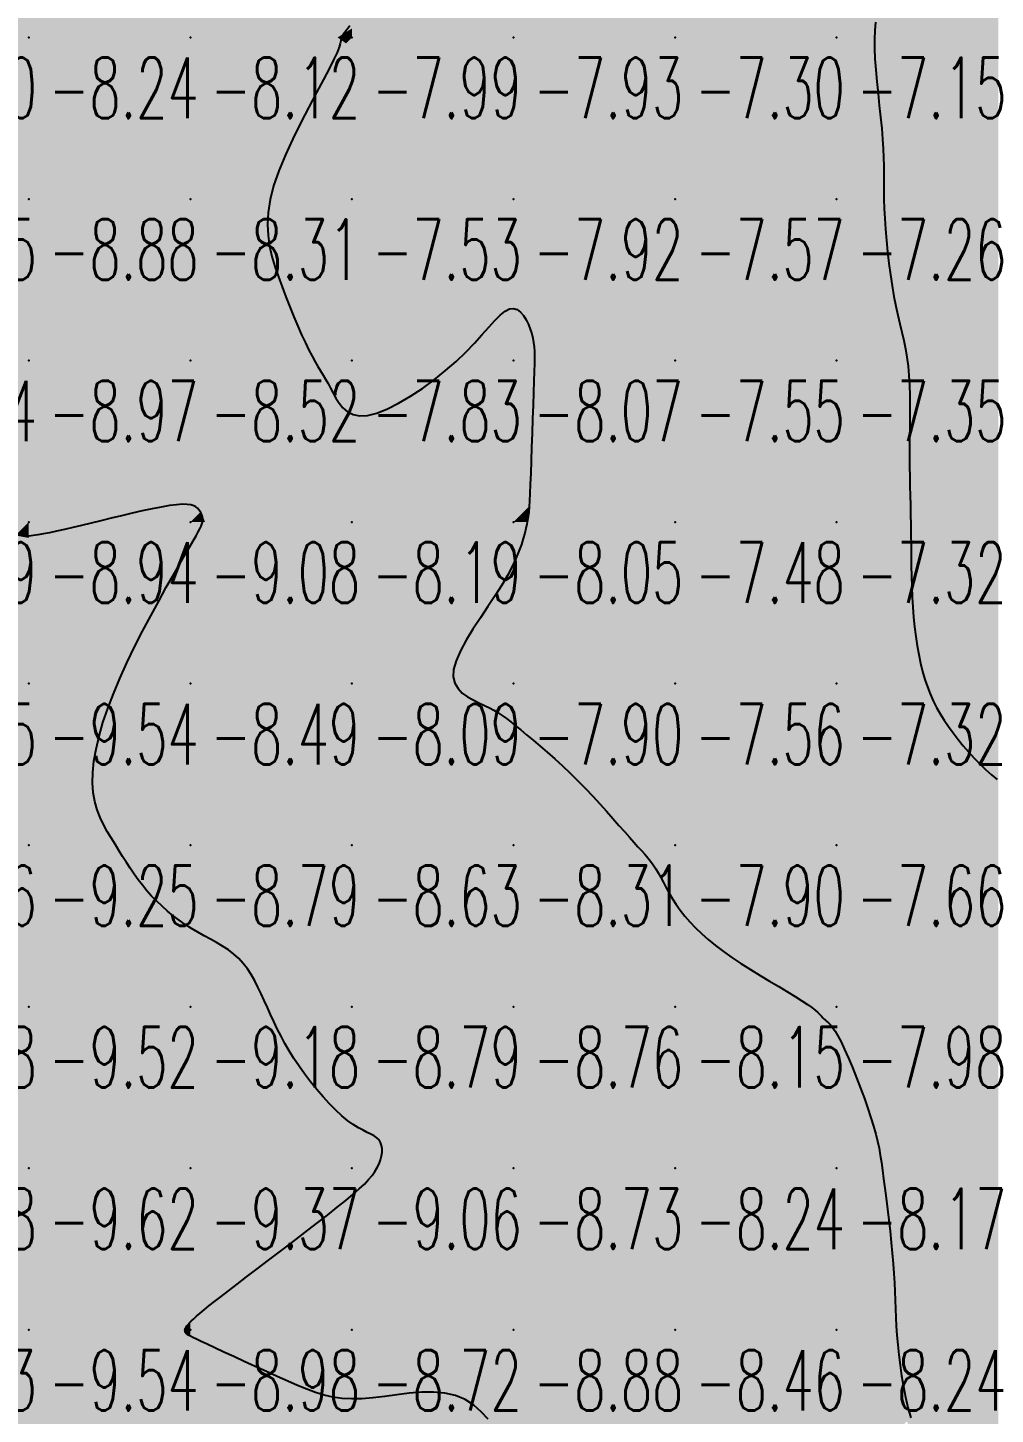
# Model space of a CAD drawing. Header units: millimetres. Extents: x 88261 to 90953, y 390274 to 392322.
# Drawn here: x 90060.2 to 90120.1, y 390662 to 390747.8 of the extents above; entities that cross this region are included whole.
import ezdxf
from ezdxf.enums import TextEntityAlignment as Align

# ---------------------------------------------------------------- set-up
doc = ezdxf.new("R2010")
doc.units = ezdxf.units.MM
doc.header["$LTSCALE"] = 25
for name, color, linetype in [('CN_03_00', 7, 'Continuous'), ('COTEAlt', 7, 'Continuous'), ('TN_COLORIAGE', 7, 'Continuous')]:
    doc.layers.add(name, color=color, linetype=linetype)
doc.styles.add('Simplex 1.0', font='Simplex.shx', dxfattribs={"width": 0.99, "height": 2.5})
doc.styles.get("Standard").update_dxf_attribs({"font": 'times.ttf'})

# ---------------------------------------------------------------- blocks, each defined once
blk = doc.blocks.new('COTE')
at = {"color": 0}
blk.add_point((0, 0), dxfattribs=at)
at = {"layer": 'COTEAlt'}
blk.add_attdef('ALT', text='', height=3.75, dxfattribs=at).set_placement((1.25, -1.25), align=Align.TOP_LEFT)

msp = doc.modelspace()

# ---------------------------------------------------------------- linework, layer by layer
at = {"layer": 'CN_03_00', "flags": 128}
for points, elevation in [([(90112.655, 390748.176), (90112.613, 390747.673), (90112.591, 390747.139), (90112.591, 390746.557), (90112.618, 390745.917), (90112.668, 390745.228), (90112.734, 390744.506), (90112.811, 390743.767), (90112.891, 390743.026), (90112.969, 390742.299), (90113.04, 390741.602), (90113.096, 390740.949), (90113.133, 390740.352), (90113.154, 390739.801), (90113.164, 390739.282), (90113.167, 390738.78), (90113.166, 390738.281), (90113.168, 390737.771), (90113.175, 390737.236), (90113.193, 390736.66), (90113.225, 390736.035), (90113.271, 390735.368), (90113.33, 390734.672), (90113.402, 390733.961), (90113.485, 390733.246), (90113.579, 390732.541), (90113.682, 390731.859), (90113.795, 390731.212), (90113.915, 390730.609), (90114.04, 390730.045), (90114.165, 390729.508), (90114.287, 390728.989), (90114.402, 390728.478), (90114.507, 390727.965), (90114.598, 390727.439), (90114.67, 390726.891), (90114.721, 390726.312), (90114.754, 390725.707), (90114.772, 390725.082), (90114.779, 390724.443), (90114.778, 390723.796), (90114.772, 390723.148), (90114.765, 390722.504), (90114.76, 390721.871), (90114.761, 390721.254), (90114.767, 390720.651), (90114.776, 390720.056), (90114.788, 390719.467), (90114.801, 390718.878), (90114.815, 390718.287), (90114.828, 390717.689), (90114.838, 390717.081), (90114.847, 390716.458), (90114.854, 390715.824), (90114.861, 390715.182), (90114.871, 390714.536), (90114.884, 390713.888), (90114.904, 390713.243), (90114.931, 390712.603), (90114.967, 390711.972), (90115.015, 390711.354), (90115.074, 390710.749), (90115.146, 390710.161), (90115.23, 390709.589), (90115.328, 390709.036), (90115.44, 390708.503), (90115.567, 390707.992), (90115.709, 390707.505), (90115.866, 390707.041), (90116.04, 390706.599), (90116.231, 390706.174), (90116.439, 390705.763), (90116.666, 390705.363), (90116.911, 390704.969), (90117.175, 390704.578), (90117.459, 390704.186), (90117.763, 390703.792), (90118.084, 390703.397), (90118.419, 390703.009), (90118.764, 390702.63), (90119.117, 390702.266), (90119.473, 390701.922), (90119.829, 390701.603), (90120.183, 390701.313)], -7), ([(90080.12, 390747.951), (90079.933, 390747.707), (90079.794, 390747.534), (90079.696, 390747.415), (90079.633, 390747.333), (90079.598, 390747.271), (90079.583, 390747.212), (90079.576, 390747.137), (90079.562, 390747.029), (90079.525, 390746.868), (90079.451, 390746.636), (90079.325, 390746.314), (90079.132, 390745.885), (90078.858, 390745.329), (90078.494, 390744.637), (90078.06, 390743.827), (90077.581, 390742.927), (90077.082, 390741.966), (90076.59, 390740.971), (90076.128, 390739.97), (90075.724, 390738.99), (90075.403, 390738.06), (90075.183, 390737.2), (90075.06, 390736.406), (90075.022, 390735.667), (90075.057, 390734.974), (90075.153, 390734.314), (90075.299, 390733.677), (90075.483, 390733.053), (90075.694, 390732.431), (90075.921, 390731.803), (90076.159, 390731.175), (90076.403, 390730.555), (90076.65, 390729.953), (90076.896, 390729.377), (90077.136, 390728.835), (90077.366, 390728.337), (90077.583, 390727.892), (90077.784, 390727.505), (90077.969, 390727.167), (90078.142, 390726.867), (90078.306, 390726.593), (90078.463, 390726.335), (90078.617, 390726.08), (90078.768, 390725.817), (90078.922, 390725.534), (90079.08, 390725.225), (90079.254, 390724.904), (90079.453, 390724.592), (90079.69, 390724.307), (90079.973, 390724.071), (90080.315, 390723.902), (90080.727, 390723.82), (90081.218, 390723.846), (90081.795, 390723.992), (90082.442, 390724.249), (90083.141, 390724.6), (90083.871, 390725.028), (90084.613, 390725.518), (90085.345, 390726.052), (90086.05, 390726.615), (90086.705, 390727.189), (90087.297, 390727.759), (90087.827, 390728.311), (90088.299, 390728.829), (90088.72, 390729.3), (90089.096, 390729.71), (90089.432, 390730.045), (90089.734, 390730.29), (90090.007, 390730.432), (90090.258, 390730.462), (90090.485, 390730.392), (90090.69, 390730.241), (90090.872, 390730.026), (90091.032, 390729.765), (90091.169, 390729.477), (90091.284, 390729.18), (90091.376, 390728.892), (90091.446, 390728.624), (90091.496, 390728.365), (90091.528, 390728.096), (90091.546, 390727.8), (90091.55, 390727.457), (90091.543, 390727.05), (90091.529, 390726.56), (90091.509, 390725.969), (90091.485, 390725.268), (90091.459, 390724.478), (90091.431, 390723.629), (90091.402, 390722.753), (90091.372, 390721.88), (90091.343, 390721.04), (90091.315, 390720.264), (90091.289, 390719.582), (90091.264, 390719.015), (90091.241, 390718.554), (90091.216, 390718.177), (90091.188, 390717.864), (90091.156, 390717.595), (90091.117, 390717.35), (90091.069, 390717.109), (90091.011, 390716.851), (90090.941, 390716.56), (90090.852, 390716.231), (90090.736, 390715.862), (90090.588, 390715.45), (90090.4, 390714.995), (90090.166, 390714.493), (90089.877, 390713.944), (90089.528, 390713.344), (90089.117, 390712.696), (90088.665, 390712.013), (90088.197, 390711.312), (90087.74, 390710.609), (90087.32, 390709.921), (90086.963, 390709.265), (90086.694, 390708.658), (90086.541, 390708.116), (90086.52, 390707.653), (90086.619, 390707.262), (90086.814, 390706.933), (90087.082, 390706.658), (90087.403, 390706.427), (90087.753, 390706.229), (90088.109, 390706.056), (90088.45, 390705.897), (90088.759, 390705.744), (90089.039, 390705.591), (90089.302, 390705.432), (90089.557, 390705.262), (90089.815, 390705.077), (90090.084, 390704.871), (90090.376, 390704.638), (90090.7, 390704.374), (90091.063, 390704.074), (90091.462, 390703.742), (90091.891, 390703.379), (90092.341, 390702.989), (90092.808, 390702.576), (90093.284, 390702.142), (90093.763, 390701.692), (90094.238, 390701.227), (90094.703, 390700.753), (90095.154, 390700.275), (90095.59, 390699.8), (90096.006, 390699.336), (90096.401, 390698.89), (90096.77, 390698.468), (90097.113, 390698.078), (90097.424, 390697.727), (90097.703, 390697.419), (90097.953, 390697.147), (90098.178, 390696.903), (90098.38, 390696.678), (90098.566, 390696.463), (90098.737, 390696.248), (90098.899, 390696.025), (90099.055, 390695.785), (90099.209, 390695.521), (90099.365, 390695.234), (90099.527, 390694.927), (90099.699, 390694.603), (90099.885, 390694.266), (90100.09, 390693.919), (90100.316, 390693.565), (90100.569, 390693.208), (90100.85, 390692.849), (90101.164, 390692.49), (90101.509, 390692.129), (90101.888, 390691.767), (90102.302, 390691.403), (90102.751, 390691.037), (90103.238, 390690.668), (90103.763, 390690.297), (90104.325, 390689.923), (90104.912, 390689.55), (90105.508, 390689.184), (90106.098, 390688.828), (90106.667, 390688.489), (90107.201, 390688.17), (90107.684, 390687.877), (90108.101, 390687.614), (90108.441, 390687.385), (90108.711, 390687.188), (90108.923, 390687.019), (90109.085, 390686.875), (90109.211, 390686.753), (90109.31, 390686.649), (90109.394, 390686.559), (90109.473, 390686.481), (90109.557, 390686.409), (90109.649, 390686.332), (90109.753, 390686.238), (90109.87, 390686.114), (90110.003, 390685.946), (90110.154, 390685.723), (90110.327, 390685.432), (90110.522, 390685.06), (90110.741, 390684.599), (90110.979, 390684.063), (90111.227, 390683.473), (90111.48, 390682.846), (90111.728, 390682.202), (90111.965, 390681.561), (90112.183, 390680.942), (90112.376, 390680.364), (90112.537, 390679.84), (90112.671, 390679.362), (90112.781, 390678.913), (90112.873, 390678.48), (90112.952, 390678.046), (90113.022, 390677.597), (90113.09, 390677.118), (90113.16, 390676.593), (90113.235, 390676.012), (90113.315, 390675.384), (90113.397, 390674.72), (90113.478, 390674.035), (90113.557, 390673.341), (90113.63, 390672.65), (90113.694, 390671.976), (90113.748, 390671.332), (90113.791, 390670.727), (90113.823, 390670.155), (90113.848, 390669.607), (90113.87, 390669.074), (90113.891, 390668.546), (90113.915, 390668.014), (90113.944, 390667.469), (90113.982, 390666.902), (90114.032, 390666.307), (90114.096, 390665.686), (90114.174, 390665.046), (90114.269, 390664.395), (90114.381, 390663.738), (90114.513, 390663.082), (90114.666, 390662.433), (90114.841, 390661.799)], -8), ([(90088.672, 390661.711), (90088.257, 390662.17), (90087.786, 390662.582), (90087.256, 390662.925), (90086.664, 390663.178), (90086.008, 390663.327), (90085.301, 390663.386), (90084.56, 390663.374), (90083.798, 390663.312), (90083.031, 390663.221), (90082.276, 390663.12), (90081.547, 390663.03), (90080.859, 390662.972), (90080.225, 390662.961), (90079.634, 390662.998), (90079.074, 390663.081), (90078.532, 390663.205), (90077.994, 390663.369), (90077.448, 390663.568), (90076.88, 390663.8), (90076.277, 390664.062), (90075.631, 390664.349), (90074.955, 390664.653), (90074.267, 390664.966), (90073.586, 390665.278), (90072.931, 390665.581), (90072.318, 390665.865), (90071.767, 390666.122), (90071.296, 390666.343), (90070.918, 390666.522), (90070.626, 390666.661), (90070.408, 390666.766), (90070.252, 390666.844), (90070.146, 390666.9), (90070.078, 390666.941), (90070.036, 390666.971), (90070.007, 390666.997), (90069.983, 390667.024), (90069.961, 390667.053), (90069.942, 390667.084), (90069.928, 390667.118), (90069.919, 390667.156), (90069.916, 390667.198), (90069.921, 390667.244), (90069.933, 390667.294), (90069.954, 390667.35), (90069.987, 390667.413), (90070.036, 390667.487), (90070.104, 390667.572), (90070.194, 390667.672), (90070.31, 390667.789), (90070.455, 390667.925), (90070.633, 390668.083), (90070.847, 390668.266), (90071.101, 390668.475), (90071.4, 390668.716), (90071.749, 390668.992), (90072.151, 390669.306), (90072.612, 390669.662), (90073.135, 390670.063), (90073.725, 390670.513), (90074.382, 390671.013), (90075.092, 390671.551), (90075.833, 390672.114), (90076.588, 390672.689), (90077.335, 390673.261), (90078.056, 390673.817), (90078.731, 390674.342), (90079.341, 390674.824), (90079.87, 390675.252), (90080.321, 390675.63), (90080.702, 390675.966), (90081.021, 390676.267), (90081.284, 390676.542), (90081.499, 390676.797), (90081.675, 390677.041), (90081.817, 390677.282), (90081.932, 390677.524), (90082.021, 390677.766), (90082.083, 390678.005), (90082.114, 390678.235), (90082.116, 390678.453), (90082.086, 390678.654), (90082.023, 390678.836), (90081.925, 390678.993), (90081.793, 390679.125), (90081.626, 390679.239), (90081.427, 390679.348), (90081.197, 390679.461), (90080.937, 390679.59), (90080.649, 390679.747), (90080.334, 390679.941), (90079.993, 390680.185), (90079.629, 390680.486), (90079.248, 390680.839), (90078.857, 390681.234), (90078.461, 390681.665), (90078.069, 390682.122), (90077.685, 390682.596), (90077.319, 390683.079), (90076.975, 390683.563), (90076.659, 390684.04), (90076.37, 390684.509), (90076.104, 390684.972), (90075.859, 390685.427), (90075.63, 390685.877), (90075.415, 390686.321), (90075.211, 390686.759), (90075.015, 390687.193), (90074.823, 390687.621), (90074.631, 390688.042), (90074.434, 390688.452), (90074.23, 390688.848), (90074.012, 390689.226), (90073.778, 390689.583), (90073.523, 390689.917), (90073.242, 390690.223), (90072.933, 390690.5), (90072.599, 390690.753), (90072.244, 390690.986), (90071.873, 390691.207), (90071.49, 390691.422), (90071.101, 390691.635), (90070.708, 390691.854), (90070.318, 390692.084), (90069.934, 390692.329), (90069.558, 390692.591), (90069.191, 390692.867), (90068.836, 390693.156), (90068.493, 390693.458), (90068.165, 390693.77), (90067.852, 390694.091), (90067.556, 390694.421), (90067.278, 390694.758), (90067.016, 390695.102), (90066.766, 390695.453), (90066.525, 390695.81), (90066.29, 390696.174), (90066.058, 390696.544), (90065.825, 390696.921), (90065.589, 390697.303), (90065.347, 390697.693), (90065.107, 390698.095), (90064.878, 390698.514), (90064.668, 390698.958), (90064.485, 390699.431), (90064.339, 390699.94), (90064.238, 390700.492), (90064.19, 390701.091), (90064.203, 390701.742), (90064.276, 390702.444), (90064.408, 390703.194), (90064.597, 390703.989), (90064.84, 390704.826), (90065.136, 390705.701), (90065.483, 390706.613), (90065.879, 390707.557), (90066.321, 390708.528), (90066.796, 390709.511), (90067.291, 390710.488), (90067.793, 390711.441), (90068.287, 390712.353), (90068.76, 390713.205), (90069.199, 390713.979), (90069.589, 390714.657), (90069.92, 390715.228), (90070.196, 390715.698), (90070.42, 390716.08), (90070.599, 390716.387), (90070.737, 390716.631), (90070.841, 390716.826), (90070.915, 390716.985), (90070.966, 390717.119), (90070.998, 390717.24), (90071.013, 390717.351), (90071.012, 390717.455), (90070.998, 390717.552), (90070.971, 390717.645), (90070.934, 390717.736), (90070.888, 390717.825), (90070.834, 390717.915), (90070.772, 390718.006), (90070.695, 390718.095), (90070.594, 390718.178), (90070.458, 390718.248), (90070.279, 390718.302), (90070.048, 390718.335), (90069.754, 390718.341), (90069.389, 390718.318), (90068.948, 390718.26), (90068.439, 390718.173), (90067.875, 390718.061), (90067.271, 390717.93), (90066.64, 390717.784), (90065.994, 390717.63), (90065.346, 390717.473), (90064.711, 390717.318), (90064.099, 390717.169), (90063.516, 390717.029), (90062.965, 390716.899), (90062.449, 390716.781), (90061.972, 390716.675), (90061.538, 390716.583), (90061.15, 390716.506), (90060.81, 390716.446), (90060.522, 390716.403), (90060.28, 390716.377), (90060.076, 390716.367)], -9)]:
    msp.add_lwpolyline(points, dxfattribs=dict(at, elevation=elevation))
at = {"layer": 'TN_COLORIAGE', "color": 171}
for points in [[(90051.581, 390748.572, -8.245), (90051.462, 390747.239, -8.245), (90060.249, 390757.239, -8.245), (90060.249, 390747.239, -8.245)], [(90060.249, 390757.239, -8.347), (90060.249, 390747.239, -8.347), (90070.249, 390757.239, -8.347)], [(90060.249, 390747.239, -8.347), (90070.249, 390747.239, -8.347), (90070.249, 390757.239, -8.347)], [(90070.249, 390757.239, -8.199), (90070.249, 390747.239, -8.199), (90080.249, 390757.239, -8.199)], [(90080.249, 390757.239, -8), (90080.249, 390747.796, -8), (90070.249, 390747.239, -8), (90079.363, 390747.239, -8)], [(90085.834, 390757.239, -8.199), (90080.249, 390747.796, -8.199), (90080.249, 390757.239, -8.199)], [(90050.859, 390737.85, -8.245), (90051.462, 390747.239, -8.245), (90060.249, 390747.239, -8.245)], [(90053.094, 390737.239, -8.245), (90050.859, 390737.85, -8.245), (90060.249, 390737.239, -8.245), (90060.249, 390747.239, -8.245)], [(90060.249, 390747.239, -8.121), (90060.249, 390737.239, -8.121), (90070.249, 390747.239, -8.121)], [(90060.249, 390737.239, -8.121), (90070.249, 390737.239, -8.121), (90070.249, 390747.239, -8.121)], [(90070.249, 390737.239, -8), (90079.884, 390746.874, -8), (90070.249, 390747.239, -8), (90079.363, 390747.239, -8)], [(90074.249, 390737.239, -8.31), (90079.884, 390746.874, -8.31), (90070.249, 390737.239, -8.31)], [(90053.094, 390737.239, -8.877), (90055.616, 390732.606, -8.877), (90060.249, 390737.239, -8.877)], [(90058.311, 390727.239, -8.877), (90055.616, 390732.606, -8.877), (90060.249, 390727.239, -8.877), (90060.249, 390737.239, -8.877)], [(90060.249, 390737.239, -8.31), (90060.249, 390727.239, -8.31), (90070.249, 390737.239, -8.31)], [(90060.249, 390727.239, -8.31), (90070.249, 390727.239, -8.31), (90070.249, 390737.239, -8.31)], [(90070.249, 390727.239, -8), (90075.536, 390732.527, -8), (90070.249, 390737.239, -8), (90074.249, 390737.239, -8)], [(90075.536, 390732.527, -8.522), (90077.771, 390727.239, -8.522), (90070.249, 390727.239, -8.522)], [(90087.434, 390727.239, -8.067), (90090.249, 390731.687, -8.067), (90090.249, 390727.239, -8.067)], [(90091.616, 390728.606, -8.067), (90090.249, 390731.687, -8.067), (90090.249, 390727.239, -8.067)], [(90091.544, 390727.239, -8.067), (90091.616, 390728.606, -8.067), (90090.249, 390727.239, -8.067)], [(90058.311, 390727.239, -8.966), (90059.179, 390726.17, -8.966), (90060.249, 390727.239, -8.966)], [(90059.179, 390726.17, -8.941), (90058.548, 390717.239, -8.941), (90060.249, 390727.239, -8.941), (90060.249, 390717.239, -8.941)], [(90060.249, 390727.239, -8.522), (90060.249, 390717.239, -8.522), (90070.249, 390727.239, -8.522)], [(90064.442, 390717.239, -8.522), (90070.249, 390718.695, -8.522), (90060.249, 390717.239, -8.522), (90070.249, 390727.239, -8.522)], [(90070.249, 390718.695, -8), (90070.898, 390717.889, -8), (90070.249, 390727.239, -8), (90078.877, 390725.868, -8)], [(90078.877, 390725.868, -8.522), (90077.771, 390727.239, -8.522), (90070.249, 390727.239, -8.522)], [(90080.249, 390717.239, -8), (90080.249, 390722.492, -8), (90090.249, 390727.239, -8), (90087.434, 390727.239, -8)], [(90080.249, 390717.239, -8.067), (90090.249, 390717.239, -8.067), (90090.249, 390727.239, -8.067)], [(90090.249, 390727.239, -8), (90091.544, 390727.239, -8), (90090.249, 390717.239, -8), (90091.262, 390718.253, -8)], [(90071.162, 390717.239, -8), (90070.898, 390717.889, -8), (90080.249, 390717.239, -8), (90078.877, 390725.868, -8)], [(90078.877, 390725.868, -8.19), (90080.249, 390722.492, -8.19), (90080.249, 390717.239, -8.19)], [(90091.14, 390717.239, -8.051), (90091.262, 390718.253, -8.051), (90090.249, 390717.239, -8.051)], [(90058.548, 390717.239, -8.941), (90059.425, 390716.415, -8.941), (90060.249, 390717.239, -8.941)], [(90060.249, 390716.255, -8.941), (90059.425, 390716.415, -8.941), (90060.249, 390717.239, -8.941)], [(90064.442, 390717.239, -8.941), (90060.249, 390716.255, -8.941), (90060.249, 390717.239, -8.941)], [(90070.249, 390715.866, -8.19), (90071.162, 390717.239, -8.19), (90070.249, 390707.239, -8.19), (90080.249, 390717.239, -8.19)], [(90070.249, 390707.239, -8.19), (90080.249, 390707.239, -8.19), (90080.249, 390717.239, -8.19)], [(90080.249, 390717.239, -8.051), (90080.249, 390707.239, -8.051), (90090.249, 390717.239, -8.051)], [(90080.249, 390707.239, -8), (90085.035, 390707.239, -8), (90090.249, 390717.239, -8), (90090.249, 390713.897, -8)], [(90091.14, 390717.239, -8.051), (90090.249, 390713.897, -8.051), (90090.249, 390717.239, -8.051)], [(90070.249, 390715.866, -8.488), (90065.376, 390707.239, -8.488), (90070.249, 390707.239, -8.488)], [(90063.526, 390700.516, -8.488), (90065.376, 390707.239, -8.488), (90070.249, 390707.239, -8.488)], [(90065.662, 390697.239, -8.488), (90063.526, 390700.516, -8.488), (90070.249, 390697.239, -8.488), (90070.249, 390707.239, -8.488)], [(90070.249, 390707.239, -8.093), (90070.249, 390697.239, -8.093), (90080.249, 390707.239, -8.093)], [(90070.249, 390697.239, -8.093), (90080.249, 390697.239, -8.093), (90080.249, 390707.239, -8.093)], [(90080.249, 390697.239, -8), (90088.854, 390705.845, -8), (90080.249, 390707.239, -8), (90085.035, 390707.239, -8)], [(90080.249, 390697.239, -8), (90088.854, 390705.845, -8), (90090.249, 390697.239, -8), (90090.249, 390704.765, -8)], [(90094.349, 390701.34, -8.309), (90090.249, 390704.765, -8.309), (90090.249, 390697.239, -8.309)], [(90094.349, 390701.34, -8.309), (90097.78, 390697.239, -8.309), (90090.249, 390697.239, -8.309)], [(90065.662, 390697.239, -8.789), (90067.356, 390694.346, -8.789), (90070.249, 390697.239, -8.789)], [(90070.249, 390691.902, -8.789), (90067.356, 390694.346, -8.789), (90070.249, 390697.239, -8.789)], [(90070.249, 390691.902, -8.627), (90073.559, 390690.549, -8.627), (90070.249, 390697.239, -8.627), (90080.249, 390697.239, -8.627)], [(90074.968, 390687.239, -8.627), (90073.559, 390690.549, -8.627), (90080.249, 390687.239, -8.627), (90080.249, 390697.239, -8.627)], [(90080.249, 390697.239, -8.309), (90080.249, 390687.239, -8.309), (90090.249, 390697.239, -8.309)], [(90080.249, 390687.239, -8.309), (90090.249, 390687.239, -8.309), (90090.249, 390697.239, -8.309)], [(90090.249, 390687.239, -8), (90099.075, 390696.065, -8), (90090.249, 390697.239, -8), (90097.78, 390697.239, -8)], [(90090.249, 390687.239, -8), (90099.075, 390696.065, -8), (90100.249, 390687.239, -8), (90100.249, 390693.212, -8)], [(90103.342, 390690.332, -8.15), (90100.249, 390693.212, -8.15), (90100.249, 390687.239, -8.15)], [(90103.342, 390690.332, -8.15), (90108.964, 390687.239, -8.15), (90100.249, 390687.239, -8.15)], [(90074.968, 390687.239, -8.794), (90076.658, 390683.649, -8.794), (90080.249, 390687.239, -8.794)], [(90080.249, 390679.542, -8.794), (90076.658, 390683.649, -8.794), (90080.249, 390687.239, -8.794)], [(90080.249, 390679.542, -8.761), (90082.304, 390679.295, -8.761), (90080.249, 390687.239, -8.761), (90090.249, 390687.239, -8.761)], [(90082.304, 390679.295, -8.726), (90082.087, 390677.239, -8.726), (90090.249, 390687.239, -8.726), (90090.249, 390677.239, -8.726)], [(90090.249, 390687.239, -8.15), (90090.249, 390677.239, -8.15), (90100.249, 390687.239, -8.15)], [(90090.249, 390677.239, -8.15), (90100.249, 390677.239, -8.15), (90100.249, 390687.239, -8.15)], [(90100.249, 390677.239, -8), (90109.406, 390686.396, -8), (90100.249, 390687.239, -8), (90108.964, 390687.239, -8)], [(90100.249, 390677.239, -8), (90109.406, 390686.396, -8), (90110.249, 390677.239, -8), (90110.249, 390686.06, -8)], [(90112.731, 390679.721, -8.166), (90110.249, 390686.06, -8.166), (90110.249, 390677.239, -8.166)], [(90112.731, 390679.721, -8.166), (90113.085, 390677.239, -8.166), (90110.249, 390677.239, -8.166)], [(90082.087, 390677.239, -8.719), (90080.249, 390675.438, -8.719), (90090.249, 390677.239, -8.719), (90080.249, 390667.239, -8.719)], [(90080.249, 390667.239, -8.726), (90090.249, 390667.239, -8.726), (90090.249, 390677.239, -8.726)], [(90090.249, 390677.239, -8.24), (90090.249, 390667.239, -8.24), (90100.249, 390677.239, -8.24)], [(90090.249, 390667.239, -8.24), (90100.249, 390667.239, -8.24), (90100.249, 390677.239, -8.24)], [(90100.249, 390677.239, -8.166), (90100.249, 390667.239, -8.166), (90110.249, 390677.239, -8.166)], [(90100.249, 390667.239, -8.166), (90110.249, 390667.239, -8.166), (90110.249, 390677.239, -8.166)], [(90110.249, 390667.239, -8), (90113.888, 390670.879, -8), (90110.249, 390677.239, -8), (90113.085, 390677.239, -8)], [(90072.963, 390669.953, -8.719), (90080.249, 390675.438, -8.719), (90070.249, 390667.239, -8.719), (90080.249, 390667.239, -8.719)], [(90113.854, 390667.239, -8.239), (90113.888, 390670.879, -8.239), (90110.249, 390667.239, -8.239)], [(90072.963, 390669.953, -8.977), (90070.249, 390667.827, -8.977), (90070.249, 390667.239, -8.977)], [(90070.249, 390667.827, -8.977), (90069.839, 390667.239, -8.977), (90070.249, 390667.239, -8.977)], [(90069.839, 390667.239, -8.977), (90069.989, 390666.979, -8.977), (90070.249, 390667.239, -8.977)], [(90070.249, 390666.825, -8.977), (90069.989, 390666.979, -8.977), (90070.249, 390667.239, -8.977)], [(90070.249, 390666.825, -8.719), (90076.791, 390663.781, -8.719), (90070.249, 390667.239, -8.719), (90080.249, 390667.239, -8.719)], [(90080.249, 390662.422, -8.719), (90076.791, 390663.781, -8.719), (90080.249, 390667.239, -8.719)], [(90087.371, 390664.361, -8.719), (90080.249, 390662.422, -8.719), (90090.249, 390667.239, -8.719), (90080.249, 390667.239, -8.719)], [(90090.249, 390659.202, -8.878), (90087.371, 390664.361, -8.878), (90090.249, 390667.239, -8.878)], [(90090.249, 390659.202, -8.458), (90090.77, 390657.761, -8.458), (90090.249, 390667.239, -8.458), (90100.249, 390667.239, -8.458)], [(90091.129, 390657.239, -8.458), (90090.77, 390657.761, -8.458), (90100.249, 390657.239, -8.458), (90100.249, 390667.239, -8.458)], [(90100.249, 390667.239, -8.239), (90100.249, 390657.239, -8.239), (90110.249, 390667.239, -8.239)], [(90100.249, 390657.239, -8.239), (90110.249, 390657.239, -8.239), (90110.249, 390667.239, -8.239)], [(90110.249, 390657.239, -8), (90114.588, 390661.579, -8), (90110.249, 390667.239, -8), (90113.854, 390667.239, -8)]]:
    msp.add_solid(points, dxfattribs=at)
at = {"layer": 'TN_COLORIAGE', "color": 161}
for points in [[(90080.249, 390747.796, -7.842), (90085.834, 390757.239, -7.842), (90080.249, 390747.239, -7.842), (90090.249, 390757.239, -7.842)], [(90080.249, 390747.239, -7.842), (90090.249, 390747.239, -7.842), (90090.249, 390757.239, -7.842)], [(90090.249, 390757.239, -7.075), (90090.249, 390747.239, -7.075), (90100.249, 390757.239, -7.075)], [(90090.249, 390747.239, -7.075), (90100.249, 390747.239, -7.075), (90100.249, 390757.239, -7.075)], [(90100.249, 390757.239, -7.148), (90100.249, 390747.239, -7.148), (90110.249, 390757.239, -7.148)], [(90100.249, 390747.239, -7.148), (90110.249, 390747.239, -7.148), (90110.249, 390757.239, -7.148)], [(90110.249, 390747.239, -7), (90113.09, 390750.08, -7), (90110.249, 390757.239, -7), (90113.079, 390757.239, -7)], [(90112.286, 390747.239, -7.149), (90113.09, 390750.08, -7.149), (90110.249, 390747.239, -7.149)], [(90079.884, 390746.874, -7.535), (90074.249, 390737.239, -7.535), (90080.249, 390747.239, -7.535), (90080.249, 390737.239, -7.535)], [(90079.363, 390747.239, -7.988), (90080.249, 390747.796, -7.988), (90080.249, 390747.239, -7.988)], [(90079.363, 390747.239, -7.988), (90079.884, 390746.874, -7.988), (90080.249, 390747.239, -7.988)], [(90080.249, 390747.239, -7.93), (90080.249, 390737.239, -7.93), (90090.249, 390747.239, -7.93)], [(90080.249, 390737.239, -7.93), (90090.249, 390737.239, -7.93), (90090.249, 390747.239, -7.93)], [(90090.249, 390747.239, -7.296), (90090.249, 390737.239, -7.296), (90100.249, 390747.239, -7.296)], [(90090.249, 390737.239, -7.296), (90100.249, 390737.239, -7.296), (90100.249, 390747.239, -7.296)], [(90100.249, 390747.239, -7.149), (90100.249, 390737.239, -7.149), (90110.249, 390747.239, -7.149)], [(90100.249, 390737.239, -7.149), (90110.249, 390737.239, -7.149), (90110.249, 390747.239, -7.149)], [(90110.249, 390737.239, -7), (90113.313, 390740.304, -7), (90110.249, 390747.239, -7), (90112.286, 390747.239, -7)], [(90113.034, 390737.239, -7.257), (90113.313, 390740.304, -7.257), (90110.249, 390737.239, -7.257)], [(90074.249, 390737.239, -7.535), (90075.536, 390732.527, -7.535), (90080.249, 390737.239, -7.535)], [(90077.771, 390727.239, -7.535), (90075.536, 390732.527, -7.535), (90080.249, 390727.239, -7.535), (90080.249, 390737.239, -7.535)], [(90080.249, 390737.239, -7.916), (90080.249, 390727.239, -7.916), (90090.249, 390737.239, -7.916)], [(90090.249, 390731.687, -7.828), (90087.434, 390727.239, -7.828), (90090.249, 390737.239, -7.828), (90080.249, 390727.239, -7.828)], [(90090.249, 390731.687, -7.575), (90091.616, 390728.606, -7.575), (90090.249, 390737.239, -7.575), (90100.249, 390737.239, -7.575)], [(90091.616, 390728.606, -7.547), (90091.544, 390727.239, -7.547), (90100.249, 390737.239, -7.547), (90100.249, 390727.239, -7.547)], [(90100.249, 390737.239, -7.257), (90100.249, 390727.239, -7.257), (90110.249, 390737.239, -7.257)], [(90100.249, 390727.239, -7.257), (90110.249, 390727.239, -7.257), (90110.249, 390737.239, -7.257)], [(90110.249, 390727.239, -7), (90113.708, 390730.698, -7), (90110.249, 390737.239, -7), (90113.034, 390737.239, -7)], [(90113.708, 390730.698, -7.352), (90114.903, 390727.239, -7.352), (90110.249, 390727.239, -7.352)], [(90077.771, 390727.239, -7.828), (90078.877, 390725.868, -7.828), (90080.249, 390727.239, -7.828)], [(90080.249, 390722.492, -7.828), (90078.877, 390725.868, -7.828), (90080.249, 390727.239, -7.828)], [(90087.434, 390727.239, -7.828), (90080.249, 390722.492, -7.828), (90080.249, 390727.239, -7.828)], [(90091.262, 390718.253, -7.478), (90091.14, 390717.239, -7.478), (90100.249, 390727.239, -7.478), (90100.249, 390717.239, -7.478)], [(90091.262, 390718.253, -7.547), (90091.544, 390727.239, -7.547), (90100.249, 390727.239, -7.547)], [(90100.249, 390727.239, -7.352), (90100.249, 390717.239, -7.352), (90110.249, 390727.239, -7.352)], [(90100.249, 390717.239, -7.352), (90110.249, 390717.239, -7.352), (90110.249, 390727.239, -7.352)], [(90110.249, 390727.239, -7), (90114.903, 390727.239, -7), (90110.249, 390717.239, -7), (90114.697, 390721.688, -7)], [(90114.697, 390721.688, -7.324), (90114.871, 390717.239, -7.324), (90110.249, 390717.239, -7.324)], [(90090.249, 390713.897, -7.478), (90091.14, 390717.239, -7.478), (90090.249, 390707.239, -7.478), (90100.249, 390717.239, -7.478)], [(90090.249, 390707.239, -7.478), (90100.249, 390707.239, -7.478), (90100.249, 390717.239, -7.478)], [(90100.249, 390717.239, -7.324), (90100.249, 390707.239, -7.324), (90110.249, 390717.239, -7.324)], [(90100.249, 390707.239, -7.324), (90110.249, 390707.239, -7.324), (90110.249, 390717.239, -7.324)], [(90110.249, 390717.239, -7), (90114.871, 390717.239, -7), (90110.249, 390707.239, -7), (90114.848, 390711.839, -7)], [(90090.249, 390713.897, -7.898), (90085.035, 390707.239, -7.898), (90090.249, 390707.239, -7.898)], [(90114.848, 390711.839, -7.321), (90115.541, 390707.239, -7.321), (90110.249, 390707.239, -7.321)], [(90085.035, 390707.239, -7.898), (90088.854, 390705.845, -7.898), (90090.249, 390707.239, -7.898)], [(90090.249, 390704.765, -7.898), (90088.854, 390705.845, -7.898), (90090.249, 390707.239, -7.898)], [(90090.249, 390704.765, -7.555), (90094.349, 390701.34, -7.555), (90090.249, 390707.239, -7.555), (90100.249, 390707.239, -7.555)], [(90097.78, 390697.239, -7.555), (90094.349, 390701.34, -7.555), (90100.249, 390697.239, -7.555), (90100.249, 390707.239, -7.555)], [(90100.249, 390707.239, -7.321), (90100.249, 390697.239, -7.321), (90110.249, 390707.239, -7.321)], [(90100.249, 390697.239, -7.321), (90110.249, 390697.239, -7.321), (90110.249, 390707.239, -7.321)], [(90110.249, 390697.239, -7), (90117.242, 390704.232, -7), (90110.249, 390707.239, -7), (90115.541, 390707.239, -7)], [(90110.249, 390697.239, -7), (90117.242, 390704.232, -7), (90120.249, 390697.239, -7), (90120.249, 390700.948, -7)], [(90097.78, 390697.239, -7.899), (90099.075, 390696.065, -7.899), (90100.249, 390697.239, -7.899)], [(90100.249, 390693.212, -7.899), (90099.075, 390696.065, -7.899), (90100.249, 390697.239, -7.899)], [(90100.249, 390693.212, -7.665), (90103.342, 390690.332, -7.665), (90100.249, 390697.239, -7.665), (90110.249, 390697.239, -7.665)], [(90108.964, 390687.239, -7.665), (90103.342, 390690.332, -7.665), (90110.249, 390687.239, -7.665), (90110.249, 390697.239, -7.665)], [(90110.249, 390697.239, -7.168), (90110.249, 390687.239, -7.168), (90120.249, 390697.239, -7.168)], [(90110.249, 390687.239, -7.168), (90120.249, 390687.239, -7.168), (90120.249, 390697.239, -7.168)], [(90108.964, 390687.239, -7.978), (90109.406, 390686.396, -7.978), (90110.249, 390687.239, -7.978)], [(90110.249, 390686.06, -7.978), (90109.406, 390686.396, -7.978), (90110.249, 390687.239, -7.978)], [(90110.249, 390686.06, -7.498), (90112.731, 390679.721, -7.498), (90110.249, 390687.239, -7.498), (90120.249, 390687.239, -7.498)], [(90113.085, 390677.239, -7.498), (90112.731, 390679.721, -7.498), (90120.249, 390677.239, -7.498), (90120.249, 390687.239, -7.498)], [(90113.085, 390677.239, -7.582), (90113.888, 390670.879, -7.582), (90120.249, 390677.239, -7.582)], [(90113.888, 390670.879, -7.576), (90113.854, 390667.239, -7.576), (90120.249, 390677.239, -7.576), (90120.249, 390667.239, -7.576)], [(90113.854, 390667.239, -7.576), (90114.588, 390661.579, -7.576), (90120.249, 390667.239, -7.576)], [(90116.837, 390657.239, -7.576), (90114.588, 390661.579, -7.576), (90120.249, 390657.239, -7.576), (90120.249, 390667.239, -7.576)]]:
    msp.add_solid(points, dxfattribs=at)
at = {"layer": 'TN_COLORIAGE', "color": 151}
for points in [[(90113.09, 390750.08, -6.418), (90112.286, 390747.239, -6.418), (90120.249, 390757.239, -6.418), (90120.249, 390747.239, -6.418)], [(90112.286, 390747.239, -6.418), (90113.313, 390740.304, -6.418), (90120.249, 390747.239, -6.418)], [(90113.313, 390740.304, -6.334), (90113.034, 390737.239, -6.334), (90120.249, 390747.239, -6.334), (90120.249, 390737.239, -6.334)], [(90113.034, 390737.239, -6.334), (90113.708, 390730.698, -6.334), (90120.249, 390737.239, -6.334)], [(90114.903, 390727.239, -6.334), (90113.708, 390730.698, -6.334), (90120.249, 390727.239, -6.334), (90120.249, 390737.239, -6.334)], [(90114.697, 390721.688, -6.595), (90114.903, 390727.239, -6.595), (90120.249, 390727.239, -6.595)], [(90114.871, 390717.239, -6.595), (90114.697, 390721.688, -6.595), (90120.249, 390717.239, -6.595), (90120.249, 390727.239, -6.595)], [(90114.848, 390711.839, -6.623), (90114.871, 390717.239, -6.623), (90120.249, 390717.239, -6.623)], [(90115.541, 390707.239, -6.623), (90114.848, 390711.839, -6.623), (90120.249, 390707.239, -6.623), (90120.249, 390717.239, -6.623)], [(90115.541, 390707.239, -6.714), (90117.242, 390704.232, -6.714), (90120.249, 390707.239, -6.714)], [(90120.249, 390700.948, -6.714), (90117.242, 390704.232, -6.714), (90120.249, 390707.239, -6.714)]]:
    msp.add_solid(points, dxfattribs=at)
at = {"layer": 'TN_COLORIAGE', "color": 181}
for points in [[(90070.249, 390718.695, -9.081), (90064.442, 390717.239, -9.081), (90070.249, 390717.239, -9.081)], [(90070.898, 390717.889, -9.081), (90070.249, 390718.695, -9.081), (90070.249, 390717.239, -9.081)], [(90060.249, 390707.239, -9), (90060.249, 390716.255, -9), (90070.249, 390717.239, -9), (90064.442, 390717.239, -9)], [(90060.249, 390707.239, -9), (90065.376, 390707.239, -9), (90070.249, 390717.239, -9), (90070.249, 390715.866, -9)], [(90070.898, 390717.889, -9.081), (90071.162, 390717.239, -9.081), (90070.249, 390717.239, -9.081)], [(90071.162, 390717.239, -9.081), (90070.249, 390715.866, -9.081), (90070.249, 390717.239, -9.081)], [(90050.249, 390707.239, -9), (90059.425, 390716.415, -9), (90060.249, 390707.239, -9), (90060.249, 390716.255, -9)], [(90050.249, 390707.239, -9.538), (90050.249, 390697.239, -9.538), (90060.249, 390707.239, -9.538)], [(90050.249, 390697.239, -9.538), (90060.249, 390697.239, -9.538), (90060.249, 390707.239, -9.538)], [(90060.249, 390707.239, -9), (90065.376, 390707.239, -9), (90060.249, 390697.239, -9), (90063.526, 390700.516, -9)], [(90063.526, 390700.516, -9.249), (90065.662, 390697.239, -9.249), (90060.249, 390697.239, -9.249)], [(90050.249, 390697.239, -9.249), (90050.249, 390687.239, -9.249), (90060.249, 390697.239, -9.249)], [(90050.249, 390687.239, -9.249), (90060.249, 390687.239, -9.249), (90060.249, 390697.239, -9.249)], [(90060.249, 390687.239, -9), (90067.356, 390694.346, -9), (90060.249, 390697.239, -9), (90065.662, 390697.239, -9)], [(90060.249, 390687.239, -9), (90067.356, 390694.346, -9), (90070.249, 390687.239, -9), (90070.249, 390691.902, -9)], [(90073.559, 390690.549, -9.185), (90070.249, 390691.902, -9.185), (90070.249, 390687.239, -9.185)], [(90073.559, 390690.549, -9.185), (90074.968, 390687.239, -9.185), (90070.249, 390687.239, -9.185)], [(90050.249, 390687.239, -9.519), (90050.249, 390677.239, -9.519), (90060.249, 390687.239, -9.519)], [(90050.249, 390677.239, -9.519), (90060.249, 390677.239, -9.519), (90060.249, 390687.239, -9.519)], [(90060.249, 390687.239, -9.185), (90060.249, 390677.239, -9.185), (90070.249, 390687.239, -9.185)], [(90060.249, 390677.239, -9.185), (90070.249, 390677.239, -9.185), (90070.249, 390687.239, -9.185)], [(90070.249, 390677.239, -9), (90076.658, 390683.649, -9), (90070.249, 390687.239, -9), (90074.968, 390687.239, -9)], [(90070.249, 390677.239, -9), (90076.658, 390683.649, -9), (90080.249, 390677.239, -9), (90080.249, 390679.542, -9)], [(90082.304, 390679.295, -9.062), (90080.249, 390679.542, -9.062), (90080.249, 390677.239, -9.062)], [(90082.087, 390677.239, -9.062), (90082.304, 390679.295, -9.062), (90080.249, 390677.239, -9.062)], [(90050.249, 390677.239, -9.619), (90050.249, 390667.239, -9.619), (90060.249, 390677.239, -9.619)], [(90050.249, 390667.239, -9.619), (90060.249, 390667.239, -9.619), (90060.249, 390677.239, -9.619)], [(90060.249, 390677.239, -9.369), (90060.249, 390667.239, -9.369), (90070.249, 390677.239, -9.369)], [(90060.249, 390667.239, -9), (90069.839, 390667.239, -9), (90070.249, 390677.239, -9), (90070.249, 390667.827, -9)], [(90070.249, 390677.239, -9), (90070.249, 390667.827, -9), (90080.249, 390677.239, -9), (90072.963, 390669.953, -9)], [(90080.249, 390675.438, -9.062), (90072.963, 390669.953, -9.062), (90080.249, 390677.239, -9.062)], [(90080.249, 390675.438, -9.062), (90082.087, 390677.239, -9.062), (90080.249, 390677.239, -9.062)], [(90050.249, 390661.788, -9.539), (90054.252, 390661.242, -9.539), (90050.249, 390667.239, -9.539), (90060.249, 390667.239, -9.539)], [(90057.153, 390657.239, -9.539), (90054.252, 390661.242, -9.539), (90060.249, 390657.239, -9.539), (90060.249, 390667.239, -9.539)], [(90060.249, 390657.239, -9), (90069.989, 390666.979, -9), (90060.249, 390667.239, -9), (90069.839, 390667.239, -9)], [(90060.249, 390657.239, -9), (90069.989, 390666.979, -9), (90070.249, 390657.239, -9), (90070.249, 390666.825, -9)], [(90076.791, 390663.781, -9.532), (90070.249, 390666.825, -9.532), (90070.249, 390657.239, -9.532)], [(90080.249, 390662.422, -9.302), (90087.371, 390664.361, -9.302), (90080.249, 390657.239, -9.302)], [(90080.249, 390657.239, -9), (90087.371, 390664.361, -9), (90090.249, 390657.239, -9), (90090.249, 390659.202, -9)], [(90070.249, 390657.239, -9), (90076.791, 390663.781, -9), (90080.249, 390657.239, -9), (90080.249, 390662.422, -9)]]:
    msp.add_solid(points, dxfattribs=at)

# ---------------------------------------------------------------- block references
at = {"layer": 'COTEAlt'}
ref = msp.add_blockref('COTE', (90050.249, 390747.239), dxfattribs=at)
ref.add_attrib('ALT', '-9.10', dxfattribs={"height": 3.75, "style": 'Simplex 1.0', "width": 0.6}).set_placement((90051.499, 390745.989), align=Align.TOP_LEFT)
ref = msp.add_blockref('COTE', (90060.249, 390747.239), dxfattribs=at)
ref.add_attrib('ALT', '-8.24', dxfattribs={"height": 3.75, "style": 'Simplex 1.0', "width": 0.6}).set_placement((90061.499, 390745.989), align=Align.TOP_LEFT)
ref = msp.add_blockref('COTE', (90070.249, 390747.239), dxfattribs=at)
ref.add_attrib('ALT', '-8.12', dxfattribs={"height": 3.75, "style": 'Simplex 1.0', "width": 0.6}).set_placement((90071.499, 390745.989), align=Align.TOP_LEFT)
ref = msp.add_blockref('COTE', (90080.249, 390747.239), dxfattribs=at)
ref.add_attrib('ALT', '-7.99', dxfattribs={"height": 3.75, "style": 'Simplex 1.0', "width": 0.6}).set_placement((90081.499, 390745.989), align=Align.TOP_LEFT)
ref = msp.add_blockref('COTE', (90090.249, 390747.239), dxfattribs=at)
ref.add_attrib('ALT', '-7.93', dxfattribs={"height": 3.75, "style": 'Simplex 1.0', "width": 0.6}).set_placement((90091.499, 390745.989), align=Align.TOP_LEFT)
ref = msp.add_blockref('COTE', (90100.249, 390747.239), dxfattribs=at)
ref.add_attrib('ALT', '-7.30', dxfattribs={"height": 3.75, "style": 'Simplex 1.0', "width": 0.6}).set_placement((90101.499, 390745.989), align=Align.TOP_LEFT)
ref = msp.add_blockref('COTE', (90110.249, 390747.239), dxfattribs=at)
ref.add_attrib('ALT', '-7.15', dxfattribs={"height": 3.75, "style": 'Simplex 1.0', "width": 0.6}).set_placement((90111.499, 390745.989), align=Align.TOP_LEFT)
ref = msp.add_blockref('COTE', (90050.249, 390737.239), dxfattribs=at)
ref.add_attrib('ALT', '-9.05', dxfattribs={"height": 3.75, "style": 'Simplex 1.0', "width": 0.6}).set_placement((90051.499, 390735.989), align=Align.TOP_LEFT)
ref = msp.add_blockref('COTE', (90060.249, 390737.239), dxfattribs=at)
ref.add_attrib('ALT', '-8.88', dxfattribs={"height": 3.75, "style": 'Simplex 1.0', "width": 0.6}).set_placement((90061.499, 390735.989), align=Align.TOP_LEFT)
ref = msp.add_blockref('COTE', (90070.249, 390737.239), dxfattribs=at)
ref.add_attrib('ALT', '-8.31', dxfattribs={"height": 3.75, "style": 'Simplex 1.0', "width": 0.6}).set_placement((90071.499, 390735.989), align=Align.TOP_LEFT)
ref = msp.add_blockref('COTE', (90080.249, 390737.239), dxfattribs=at)
ref.add_attrib('ALT', '-7.53', dxfattribs={"height": 3.75, "style": 'Simplex 1.0', "width": 0.6}).set_placement((90081.499, 390735.989), align=Align.TOP_LEFT)
ref = msp.add_blockref('COTE', (90090.249, 390737.239), dxfattribs=at)
ref.add_attrib('ALT', '-7.92', dxfattribs={"height": 3.75, "style": 'Simplex 1.0', "width": 0.6}).set_placement((90091.499, 390735.989), align=Align.TOP_LEFT)
ref = msp.add_blockref('COTE', (90100.249, 390737.239), dxfattribs=at)
ref.add_attrib('ALT', '-7.57', dxfattribs={"height": 3.75, "style": 'Simplex 1.0', "width": 0.6}).set_placement((90101.499, 390735.989), align=Align.TOP_LEFT)
ref = msp.add_blockref('COTE', (90110.249, 390737.239), dxfattribs=at)
ref.add_attrib('ALT', '-7.26', dxfattribs={"height": 3.75, "style": 'Simplex 1.0', "width": 0.6}).set_placement((90111.499, 390735.989), align=Align.TOP_LEFT)
ref = msp.add_blockref('COTE', (90050.249, 390727.239), dxfattribs=at)
ref.add_attrib('ALT', '-9.14', dxfattribs={"height": 3.75, "style": 'Simplex 1.0', "width": 0.6}).set_placement((90051.499, 390725.989), align=Align.TOP_LEFT)
ref = msp.add_blockref('COTE', (90060.249, 390727.239), dxfattribs=at)
ref.add_attrib('ALT', '-8.97', dxfattribs={"height": 3.75, "style": 'Simplex 1.0', "width": 0.6}).set_placement((90061.499, 390725.989), align=Align.TOP_LEFT)
ref = msp.add_blockref('COTE', (90070.249, 390727.239), dxfattribs=at)
ref.add_attrib('ALT', '-8.52', dxfattribs={"height": 3.75, "style": 'Simplex 1.0', "width": 0.6}).set_placement((90071.499, 390725.989), align=Align.TOP_LEFT)
ref = msp.add_blockref('COTE', (90080.249, 390727.239), dxfattribs=at)
ref.add_attrib('ALT', '-7.83', dxfattribs={"height": 3.75, "style": 'Simplex 1.0', "width": 0.6}).set_placement((90081.499, 390725.989), align=Align.TOP_LEFT)
ref = msp.add_blockref('COTE', (90090.249, 390727.239), dxfattribs=at)
ref.add_attrib('ALT', '-8.07', dxfattribs={"height": 3.75, "style": 'Simplex 1.0', "width": 0.6}).set_placement((90091.499, 390725.989), align=Align.TOP_LEFT)
ref = msp.add_blockref('COTE', (90100.249, 390727.239), dxfattribs=at)
ref.add_attrib('ALT', '-7.55', dxfattribs={"height": 3.75, "style": 'Simplex 1.0', "width": 0.6}).set_placement((90101.499, 390725.989), align=Align.TOP_LEFT)
ref = msp.add_blockref('COTE', (90110.249, 390727.239), dxfattribs=at)
ref.add_attrib('ALT', '-7.35', dxfattribs={"height": 3.75, "style": 'Simplex 1.0', "width": 0.6}).set_placement((90111.499, 390725.989), align=Align.TOP_LEFT)
ref = msp.add_blockref('COTE', (90050.249, 390717.239), dxfattribs=at)
ref.add_attrib('ALT', '-9.29', dxfattribs={"height": 3.75, "style": 'Simplex 1.0', "width": 0.6}).set_placement((90051.499, 390715.989), align=Align.TOP_LEFT)
ref = msp.add_blockref('COTE', (90060.249, 390717.239), dxfattribs=at)
ref.add_attrib('ALT', '-8.94', dxfattribs={"height": 3.75, "style": 'Simplex 1.0', "width": 0.6}).set_placement((90061.499, 390715.989), align=Align.TOP_LEFT)
ref = msp.add_blockref('COTE', (90070.249, 390717.239), dxfattribs=at)
ref.add_attrib('ALT', '-9.08', dxfattribs={"height": 3.75, "style": 'Simplex 1.0', "width": 0.6}).set_placement((90071.499, 390715.989), align=Align.TOP_LEFT)
ref = msp.add_blockref('COTE', (90080.249, 390717.239), dxfattribs=at)
ref.add_attrib('ALT', '-8.19', dxfattribs={"height": 3.75, "style": 'Simplex 1.0', "width": 0.6}).set_placement((90081.499, 390715.989), align=Align.TOP_LEFT)
ref = msp.add_blockref('COTE', (90090.249, 390717.239), dxfattribs=at)
ref.add_attrib('ALT', '-8.05', dxfattribs={"height": 3.75, "style": 'Simplex 1.0', "width": 0.6}).set_placement((90091.499, 390715.989), align=Align.TOP_LEFT)
ref = msp.add_blockref('COTE', (90100.249, 390717.239), dxfattribs=at)
ref.add_attrib('ALT', '-7.48', dxfattribs={"height": 3.75, "style": 'Simplex 1.0', "width": 0.6}).set_placement((90101.499, 390715.989), align=Align.TOP_LEFT)
ref = msp.add_blockref('COTE', (90110.249, 390717.239), dxfattribs=at)
ref.add_attrib('ALT', '-7.32', dxfattribs={"height": 3.75, "style": 'Simplex 1.0', "width": 0.6}).set_placement((90111.499, 390715.989), align=Align.TOP_LEFT)
ref = msp.add_blockref('COTE', (90050.249, 390707.239), dxfattribs=at)
ref.add_attrib('ALT', '-9.65', dxfattribs={"height": 3.75, "style": 'Simplex 1.0', "width": 0.6}).set_placement((90051.499, 390705.989), align=Align.TOP_LEFT)
ref = msp.add_blockref('COTE', (90060.249, 390707.239), dxfattribs=at)
ref.add_attrib('ALT', '-9.54', dxfattribs={"height": 3.75, "style": 'Simplex 1.0', "width": 0.6}).set_placement((90061.499, 390705.989), align=Align.TOP_LEFT)
ref = msp.add_blockref('COTE', (90070.249, 390707.239), dxfattribs=at)
ref.add_attrib('ALT', '-8.49', dxfattribs={"height": 3.75, "style": 'Simplex 1.0', "width": 0.6}).set_placement((90071.499, 390705.989), align=Align.TOP_LEFT)
ref = msp.add_blockref('COTE', (90080.249, 390707.239), dxfattribs=at)
ref.add_attrib('ALT', '-8.09', dxfattribs={"height": 3.75, "style": 'Simplex 1.0', "width": 0.6}).set_placement((90081.499, 390705.989), align=Align.TOP_LEFT)
ref = msp.add_blockref('COTE', (90090.249, 390707.239), dxfattribs=at)
ref.add_attrib('ALT', '-7.90', dxfattribs={"height": 3.75, "style": 'Simplex 1.0', "width": 0.6}).set_placement((90091.499, 390705.989), align=Align.TOP_LEFT)
ref = msp.add_blockref('COTE', (90100.249, 390707.239), dxfattribs=at)
ref.add_attrib('ALT', '-7.56', dxfattribs={"height": 3.75, "style": 'Simplex 1.0', "width": 0.6}).set_placement((90101.499, 390705.989), align=Align.TOP_LEFT)
ref = msp.add_blockref('COTE', (90110.249, 390707.239), dxfattribs=at)
ref.add_attrib('ALT', '-7.32', dxfattribs={"height": 3.75, "style": 'Simplex 1.0', "width": 0.6}).set_placement((90111.499, 390705.989), align=Align.TOP_LEFT)
ref = msp.add_blockref('COTE', (90050.249, 390697.239), dxfattribs=at)
ref.add_attrib('ALT', '-9.56', dxfattribs={"height": 3.75, "style": 'Simplex 1.0', "width": 0.6}).set_placement((90051.499, 390695.989), align=Align.TOP_LEFT)
ref = msp.add_blockref('COTE', (90060.249, 390697.239), dxfattribs=at)
ref.add_attrib('ALT', '-9.25', dxfattribs={"height": 3.75, "style": 'Simplex 1.0', "width": 0.6}).set_placement((90061.499, 390695.989), align=Align.TOP_LEFT)
ref = msp.add_blockref('COTE', (90070.249, 390697.239), dxfattribs=at)
ref.add_attrib('ALT', '-8.79', dxfattribs={"height": 3.75, "style": 'Simplex 1.0', "width": 0.6}).set_placement((90071.499, 390695.989), align=Align.TOP_LEFT)
ref = msp.add_blockref('COTE', (90080.249, 390697.239), dxfattribs=at)
ref.add_attrib('ALT', '-8.63', dxfattribs={"height": 3.75, "style": 'Simplex 1.0', "width": 0.6}).set_placement((90081.499, 390695.989), align=Align.TOP_LEFT)
ref = msp.add_blockref('COTE', (90090.249, 390697.239), dxfattribs=at)
ref.add_attrib('ALT', '-8.31', dxfattribs={"height": 3.75, "style": 'Simplex 1.0', "width": 0.6}).set_placement((90091.499, 390695.989), align=Align.TOP_LEFT)
ref = msp.add_blockref('COTE', (90100.249, 390697.239), dxfattribs=at)
ref.add_attrib('ALT', '-7.90', dxfattribs={"height": 3.75, "style": 'Simplex 1.0', "width": 0.6}).set_placement((90101.499, 390695.989), align=Align.TOP_LEFT)
ref = msp.add_blockref('COTE', (90110.249, 390697.239), dxfattribs=at)
ref.add_attrib('ALT', '-7.66', dxfattribs={"height": 3.75, "style": 'Simplex 1.0', "width": 0.6}).set_placement((90111.499, 390695.989), align=Align.TOP_LEFT)
ref = msp.add_blockref('COTE', (90050.249, 390687.239), dxfattribs=at)
ref.add_attrib('ALT', '-9.48', dxfattribs={"height": 3.75, "style": 'Simplex 1.0', "width": 0.6}).set_placement((90051.499, 390685.989), align=Align.TOP_LEFT)
ref = msp.add_blockref('COTE', (90060.249, 390687.239), dxfattribs=at)
ref.add_attrib('ALT', '-9.52', dxfattribs={"height": 3.75, "style": 'Simplex 1.0', "width": 0.6}).set_placement((90061.499, 390685.989), align=Align.TOP_LEFT)
ref = msp.add_blockref('COTE', (90070.249, 390687.239), dxfattribs=at)
ref.add_attrib('ALT', '-9.18', dxfattribs={"height": 3.75, "style": 'Simplex 1.0', "width": 0.6}).set_placement((90071.499, 390685.989), align=Align.TOP_LEFT)
ref = msp.add_blockref('COTE', (90080.249, 390687.239), dxfattribs=at)
ref.add_attrib('ALT', '-8.79', dxfattribs={"height": 3.75, "style": 'Simplex 1.0', "width": 0.6}).set_placement((90081.499, 390685.989), align=Align.TOP_LEFT)
ref = msp.add_blockref('COTE', (90090.249, 390687.239), dxfattribs=at)
ref.add_attrib('ALT', '-8.76', dxfattribs={"height": 3.75, "style": 'Simplex 1.0', "width": 0.6}).set_placement((90091.499, 390685.989), align=Align.TOP_LEFT)
ref = msp.add_blockref('COTE', (90100.249, 390687.239), dxfattribs=at)
ref.add_attrib('ALT', '-8.15', dxfattribs={"height": 3.75, "style": 'Simplex 1.0', "width": 0.6}).set_placement((90101.499, 390685.989), align=Align.TOP_LEFT)
ref = msp.add_blockref('COTE', (90110.249, 390687.239), dxfattribs=at)
ref.add_attrib('ALT', '-7.98', dxfattribs={"height": 3.75, "style": 'Simplex 1.0', "width": 0.6}).set_placement((90111.499, 390685.989), align=Align.TOP_LEFT)
ref = msp.add_blockref('COTE', (90050.249, 390677.239), dxfattribs=at)
ref.add_attrib('ALT', '-9.48', dxfattribs={"height": 3.75, "style": 'Simplex 1.0', "width": 0.6}).set_placement((90051.499, 390675.989), align=Align.TOP_LEFT)
ref = msp.add_blockref('COTE', (90060.249, 390677.239), dxfattribs=at)
ref.add_attrib('ALT', '-9.62', dxfattribs={"height": 3.75, "style": 'Simplex 1.0', "width": 0.6}).set_placement((90061.499, 390675.989), align=Align.TOP_LEFT)
ref = msp.add_blockref('COTE', (90070.249, 390677.239), dxfattribs=at)
ref.add_attrib('ALT', '-9.37', dxfattribs={"height": 3.75, "style": 'Simplex 1.0', "width": 0.6}).set_placement((90071.499, 390675.989), align=Align.TOP_LEFT)
ref = msp.add_blockref('COTE', (90080.249, 390677.239), dxfattribs=at)
ref.add_attrib('ALT', '-9.06', dxfattribs={"height": 3.75, "style": 'Simplex 1.0', "width": 0.6}).set_placement((90081.499, 390675.989), align=Align.TOP_LEFT)
ref = msp.add_blockref('COTE', (90090.249, 390677.239), dxfattribs=at)
ref.add_attrib('ALT', '-8.73', dxfattribs={"height": 3.75, "style": 'Simplex 1.0', "width": 0.6}).set_placement((90091.499, 390675.989), align=Align.TOP_LEFT)
ref = msp.add_blockref('COTE', (90100.249, 390677.239), dxfattribs=at)
ref.add_attrib('ALT', '-8.24', dxfattribs={"height": 3.75, "style": 'Simplex 1.0', "width": 0.6}).set_placement((90101.499, 390675.989), align=Align.TOP_LEFT)
ref = msp.add_blockref('COTE', (90110.249, 390677.239), dxfattribs=at)
ref.add_attrib('ALT', '-8.17', dxfattribs={"height": 3.75, "style": 'Simplex 1.0', "width": 0.6}).set_placement((90111.499, 390675.989), align=Align.TOP_LEFT)
ref = msp.add_blockref('COTE', (90050.249, 390667.239), dxfattribs=at)
ref.add_attrib('ALT', '-9.63', dxfattribs={"height": 3.75, "style": 'Simplex 1.0', "width": 0.6}).set_placement((90051.499, 390665.989), align=Align.TOP_LEFT)
ref = msp.add_blockref('COTE', (90060.249, 390667.239), dxfattribs=at)
ref.add_attrib('ALT', '-9.54', dxfattribs={"height": 3.75, "style": 'Simplex 1.0', "width": 0.6}).set_placement((90061.499, 390665.989), align=Align.TOP_LEFT)
ref = msp.add_blockref('COTE', (90070.249, 390667.239), dxfattribs=at)
ref.add_attrib('ALT', '-8.98', dxfattribs={"height": 3.75, "style": 'Simplex 1.0', "width": 0.6}).set_placement((90071.499, 390665.989), align=Align.TOP_LEFT)
ref = msp.add_blockref('COTE', (90080.249, 390667.239), dxfattribs=at)
ref.add_attrib('ALT', '-8.72', dxfattribs={"height": 3.75, "style": 'Simplex 1.0', "width": 0.6}).set_placement((90081.499, 390665.989), align=Align.TOP_LEFT)
ref = msp.add_blockref('COTE', (90090.249, 390667.239), dxfattribs=at)
ref.add_attrib('ALT', '-8.88', dxfattribs={"height": 3.75, "style": 'Simplex 1.0', "width": 0.6}).set_placement((90091.499, 390665.989), align=Align.TOP_LEFT)
ref = msp.add_blockref('COTE', (90100.249, 390667.239), dxfattribs=at)
ref.add_attrib('ALT', '-8.46', dxfattribs={"height": 3.75, "style": 'Simplex 1.0', "width": 0.6}).set_placement((90101.499, 390665.989), align=Align.TOP_LEFT)
ref = msp.add_blockref('COTE', (90110.249, 390667.239), dxfattribs=at)
ref.add_attrib('ALT', '-8.24', dxfattribs={"height": 3.75, "style": 'Simplex 1.0', "width": 0.6}).set_placement((90111.499, 390665.989), align=Align.TOP_LEFT)

doc.saveas('drawing.dxf')
